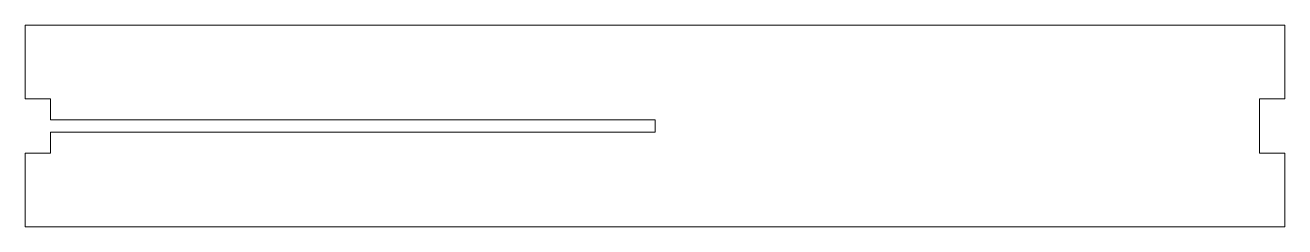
# Model space of a CAD drawing. Header units: millimetres. Extents: x -150 to 150, y -24 to 24.
import ezdxf

# ---------------------------------------------------------------- set-up
doc = ezdxf.new("R2010")
doc.units = ezdxf.units.MM

msp = doc.modelspace()

# ---------------------------------------------------------------- linework, layer by layer
at = {"color": 7, "linetype": 'Continuous', "lineweight": 15}
for p, q in [((150, 24), (-150, 24)), ((-150, 6.5), (-150, 24)), ((150, 6.5), (150, 24)), ((-144, 6.5), (-150, 6.5)), ((-144, 1.5), (-144, 6.5)), ((144, 6.5), (150, 6.5)), ((144, -6.5), (144, 6.5)), ((0, 1.5), (-144, 1.5)), ((0, 1.5), (0, -1.5)), ((0, -1.5), (-144, -1.5)), ((-144, -6.5), (-144, -1.5)), ((-144, -6.5), (-150, -6.5)), ((-150, -24), (-150, -6.5)), ((144, -6.5), (150, -6.5)), ((150, -24), (150, -6.5)), ((150, -24), (-150, -24))]:
    msp.add_line(p, q, dxfattribs=at)

doc.saveas('drawing.dxf')
